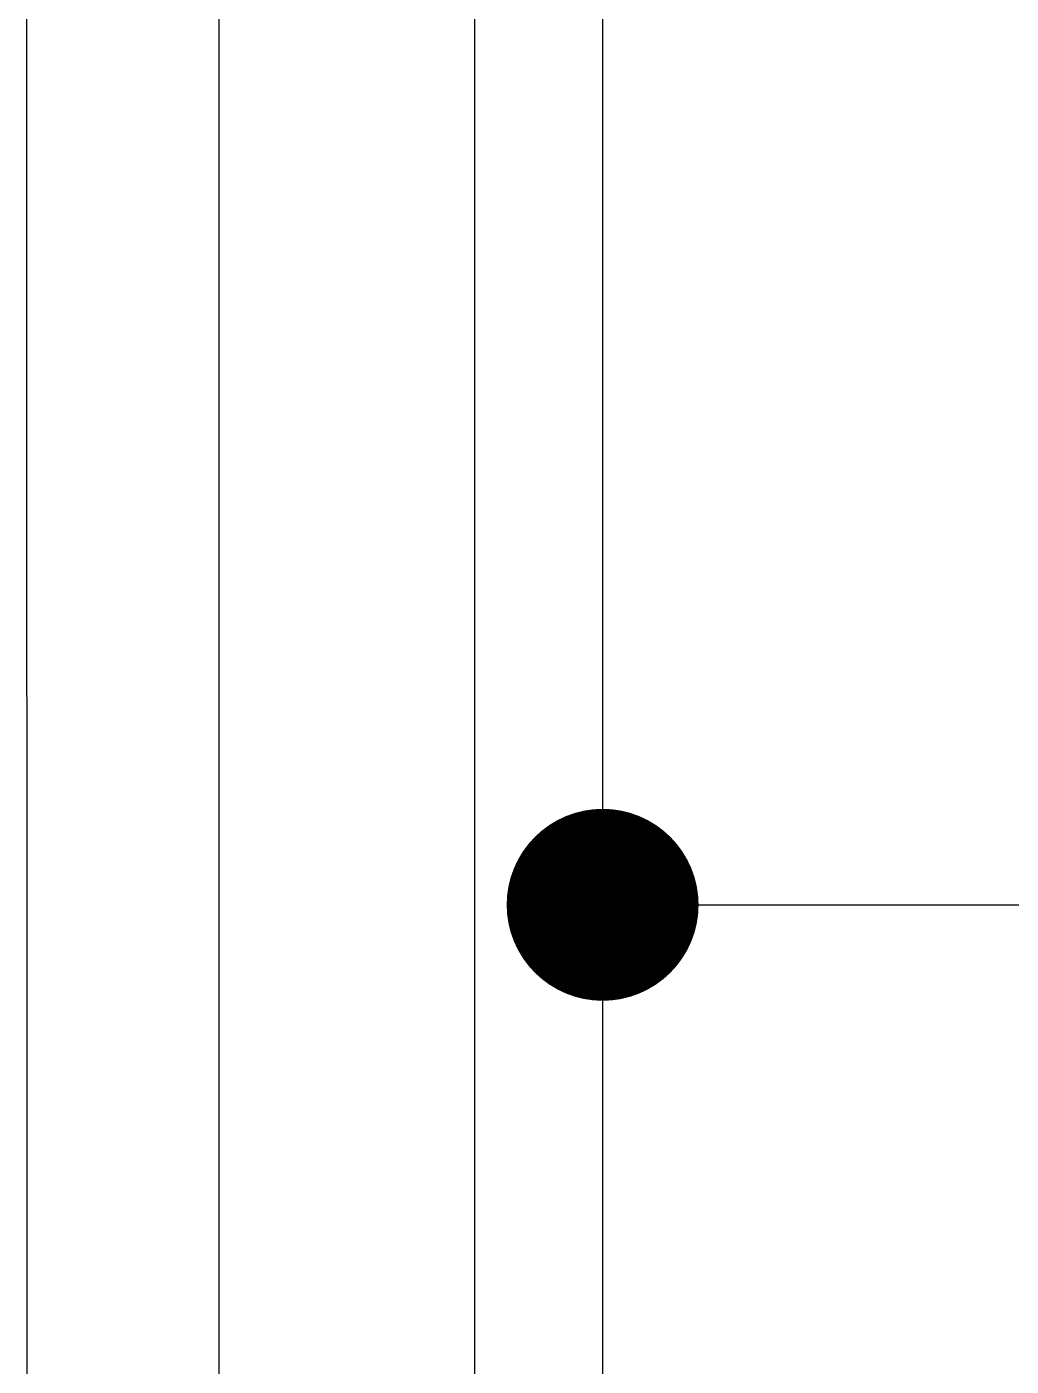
# Model space of a CAD drawing. Extents: x -9 to 600, y -23 to 65.
# Drawn here: x 272.814 to 273.583, y 46.662 to 47.709 of the extents above; entities that cross this region are included whole.
import ezdxf

# ---------------------------------------------------------------- set-up
doc = ezdxf.new("R2010")
doc.units = 0
doc.header["$LTSCALE"] = 0.8
doc.header["$MEASUREMENT"] = 0
doc.layers.add('Desenho base', color=7, linetype='CONTINUOUS')
doc.layers.add('ilum', color=2, linetype='CONTINUOUS')

msp = doc.modelspace()

# ---------------------------------------------------------------- linework, layer by layer
at = {"layer": 'Desenho base'}
for p, q in [((272.8141, 44.7578), (272.8135, 47.948)), ((272.9635, 47.948), (272.9635, 44.7578))]:
    msp.add_line(p, q, dxfattribs=at)
at = {"layer": 'ilum'}
for p, q in [((273.2635, 51.923, 5.604), (273.2635, 44.9602, 5.604)), ((273.1635, 49.473, 5.604), (273.1635, 44.573, 5.604)), ((273.2635, 47.023, 5.604), (277.6301, 47.023, 2.802))]:
    msp.add_line(p, q, dxfattribs=at)
at = {"layer": 'ilum', "ltscale": 0.5, "const_width": 0.075, "elevation": 5.604}
msp.add_lwpolyline([(273.226, 47.023, -1), (273.301, 47.023, -1)], format="xyb", close=True, dxfattribs=at)

doc.saveas('drawing.dxf')
